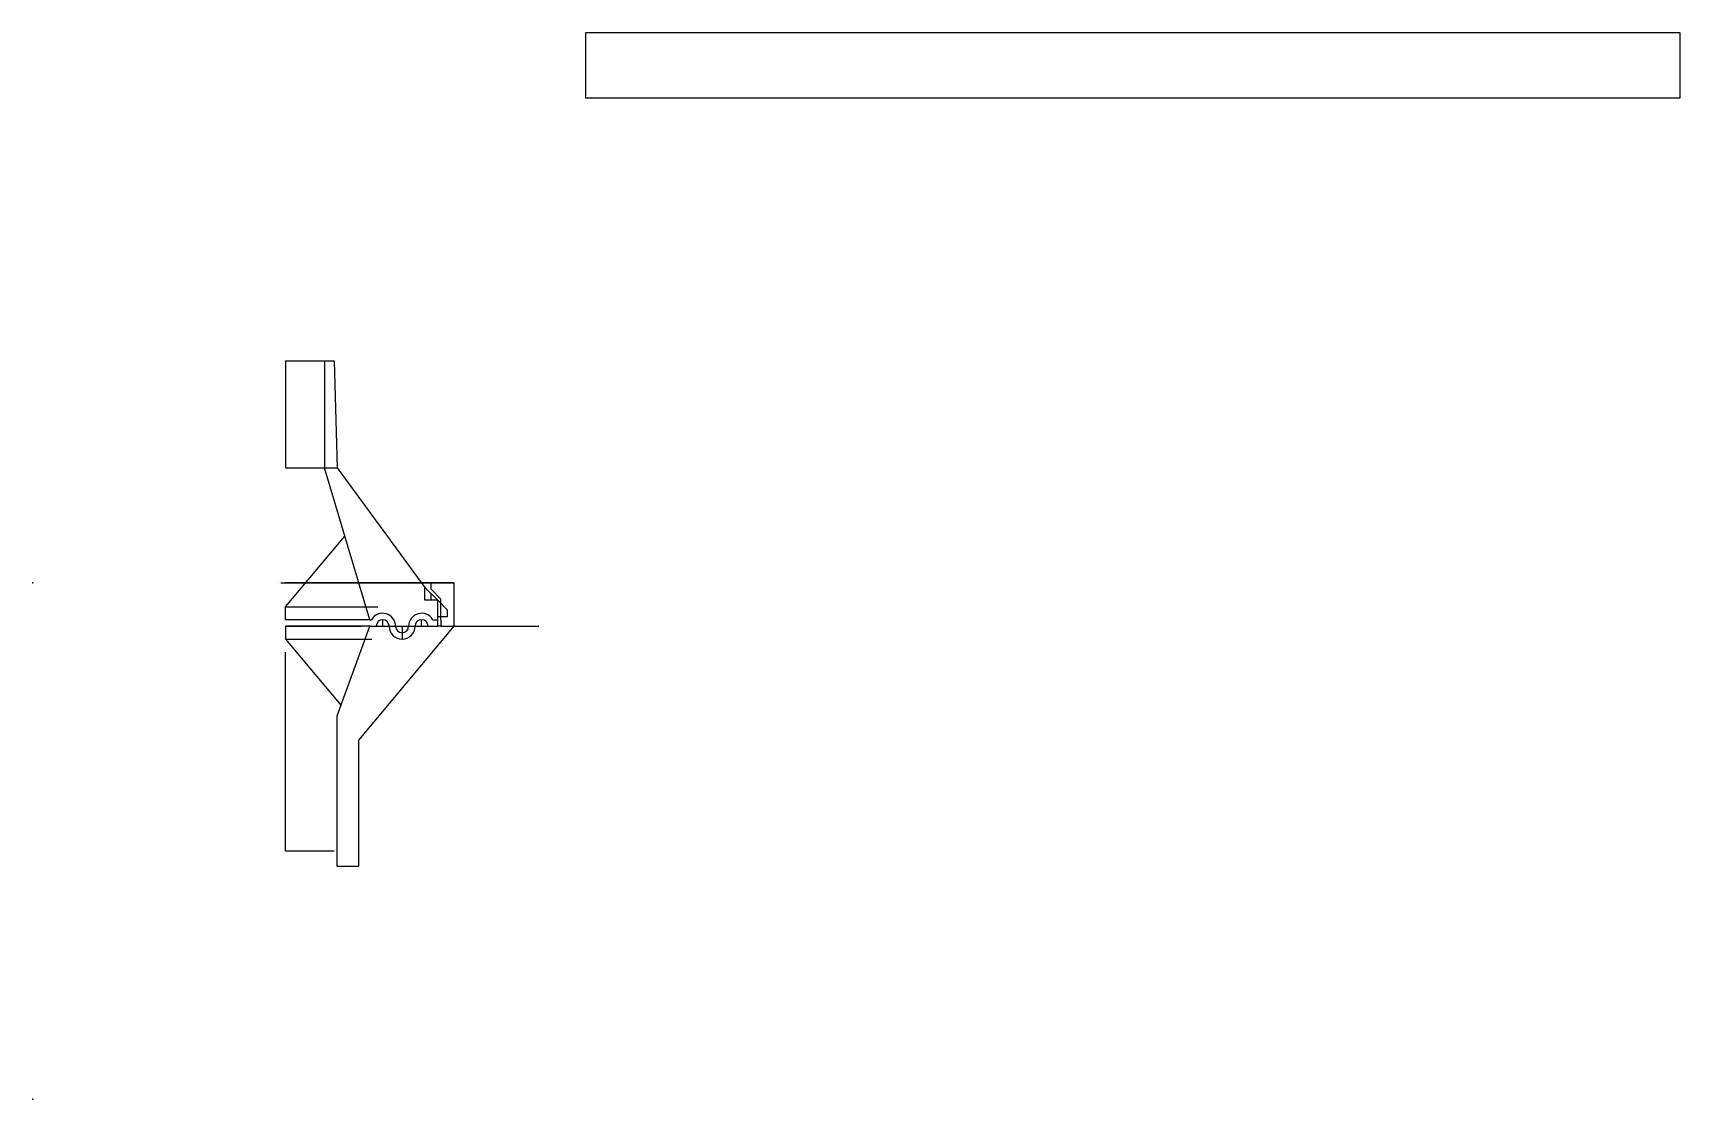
# Model space of a CAD drawing. Header units: centimetres. Extents: x 0 to 25.4, y 0 to 16.5.
import ezdxf

# ---------------------------------------------------------------- set-up
doc = ezdxf.new("R2010")
doc.units = ezdxf.units.CM
doc.header["$MEASUREMENT"] = 0
doc.layers.add('Virus Filter v16_Body', color=7, linetype='Continuous')
doc.layers.add('Virus Filter v16_Sketch4', color=7, linetype='Continuous')

msp = doc.modelspace()

# ---------------------------------------------------------------- linework, layer by layer
at = {"layer": 'Virus Filter v16_Body'}
for p, q in [((8.525, 16.458), (8.525, 15.458)), ((25.418, 16.458), (8.525, 16.458)), ((25.418, 15.458), (25.418, 16.458)), ((8.525, 15.458), (25.418, 15.458)), ((3.897, 11.396), (3.897, 9.746)), ((3.897, 11.396), (4.497, 11.396)), ((4.497, 11.396), (4.497, 9.746)), ((4.497, 11.396), (4.647, 11.396)), ((4.647, 11.396), (4.697, 9.746)), ((3.897, 9.746), (4.497, 9.746)), ((5.197, 7.399), (4.497, 9.746)), ((4.497, 9.746), (4.697, 9.746)), ((4.697, 9.746), (6.047, 7.899)), ((3.897, 7.599), (4.812, 8.689)), ((6.247, 7.699), (6.047, 7.899)), ((6.047, 7.699), (6.047, 7.899)), ((6.147, 7.969), (6.497, 7.969)), ((6.147, 7.869), (6.147, 7.969)), ((6.497, 7.969), (6.497, 7.299)), ((6.247, 7.699), (6.047, 7.699)), ((6.297, 7.719), (6.147, 7.869)), ((6.147, 7.699), (6.147, 7.799)), ((6.247, 7.399), (6.247, 7.699)), ((6.247, 7.699), (6.397, 7.549)), ((6.297, 7.399), (6.297, 7.719)), ((3.897, 7.399), (3.897, 7.599)), ((3.897, 7.599), (5.321, 7.599)), ((5.197, 7.399), (3.897, 7.399)), ((5.197, 7.399), (5.224, 7.399)), ((5.397, 7.299), (5.397, 7.399)), ((5.997, 7.299), (5.997, 7.399)), ((6.171, 7.399), (6.247, 7.399)), ((6.247, 7.399), (6.247, 7.449)), ((6.247, 7.449), (6.397, 7.449)), ((6.247, 7.299), (6.247, 7.399)), ((6.297, 7.399), (6.297, 7.299)), ((6.397, 7.449), (6.397, 7.549)), ((3.897, 7.299), (5.064, 7.299)), ((5.197, 7.299), (3.897, 7.299)), ((3.897, 7.299), (3.897, 7.099)), ((4.697, 5.917), (5.197, 7.299)), ((6.497, 7.299), (5.022, 5.541)), ((5.197, 7.299), (5.297, 7.299)), ((5.297, 7.299), (5.397, 7.299)), ((5.397, 7.299), (5.497, 7.299)), ((5.497, 7.299), (5.897, 7.299)), ((5.697, 7.299), (5.697, 7.099)), ((5.897, 7.299), (5.997, 7.299)), ((5.997, 7.299), (6.097, 7.299)), ((6.097, 7.299), (6.247, 7.299)), ((6.297, 7.299), (6.247, 7.299)), ((6.297, 7.299), (7.805, 7.299)), ((3.897, 7.099), (5.232, 7.099)), ((3.897, 7.099), (4.755, 6.077)), ((3.897, 3.829), (3.897, 6.899)), ((4.697, 3.591), (4.697, 5.917)), ((5.022, 5.541), (5.022, 3.591)), ((4.647, 3.829), (3.897, 3.829)), ((5.022, 3.591), (4.697, 3.591))]:
    msp.add_line(p, q, dxfattribs=at)
for centre, radius, start, end in [((5.397, 7.299), 0.2, 0, 150), ((5.397, 7.299), 0.1, 0, 180), ((5.997, 7.299), 0.2, 30, 180), ((5.997, 7.299), 0.1, 0, 180), ((5.697, 7.299), 0.2, 180, 0), ((5.697, 7.299), 0.1, 180, 0)]:
    msp.add_arc(centre, radius, start, end, dxfattribs=at)
msp.add_point((0, 0), dxfattribs=at)
at = {"layer": 'Virus Filter v16_Sketch4'}
for p, q in [((3.797, 7.969), (3.797, 7.969, 2.6)), ((3.797, 7.969), (3.797, 7.969, -2.6)), ((3.827, 7.969, 0.071), (5.665, 7.969, 1.909)), ((3.827, 7.969, -0.071), (5.665, 7.969, -1.909)), ((3.897, 7.969), (3.897, 7.969, -2.6)), ((3.897, 7.969, -0.1), (6.497, 7.969, -0.1)), ((3.897, 7.969, 0.1), (6.497, 7.969, 0.1)), ((3.897, 7.969, 0.075), (6.497, 7.969, 0.075)), ((3.897, 7.969, -0.075), (6.497, 7.969, -0.075)), ((3.897, 7.969, -2.6), (3.897, 7.969, -2.25)), ((3.897, 7.969, 2.25), (3.897, 7.969, 2.6)), ((3.968, 7.969, 0.071), (5.807, 7.969, -1.768)), ((3.968, 7.969, -0.071), (5.807, 7.969, 1.768)), ((3.997, 7.969), (3.997, 7.969, -2.6)), ((3.997, 7.969), (3.997, 7.969, 2.6))]:
    msp.add_line(p, q, dxfattribs=at)
at = {"layer": 'Virus Filter v16_Sketch4', "extrusion": (5.30256e-16, 1, 0)}
msp.add_arc((-3.897, 0, 7.969), 2.6, 90, 270, dxfattribs=at)
at = {"layer": 'Virus Filter v16_Sketch4', "extrusion": (5.30256e-16, 1, -2.3785e-32)}
msp.add_arc((-3.897, 0, 7.969), 2.25, 90, 270, dxfattribs=at)
at = {"layer": 'Virus Filter v16_Sketch4'}
msp.add_point((0, 7.969), dxfattribs=at)

doc.saveas('drawing.dxf')
